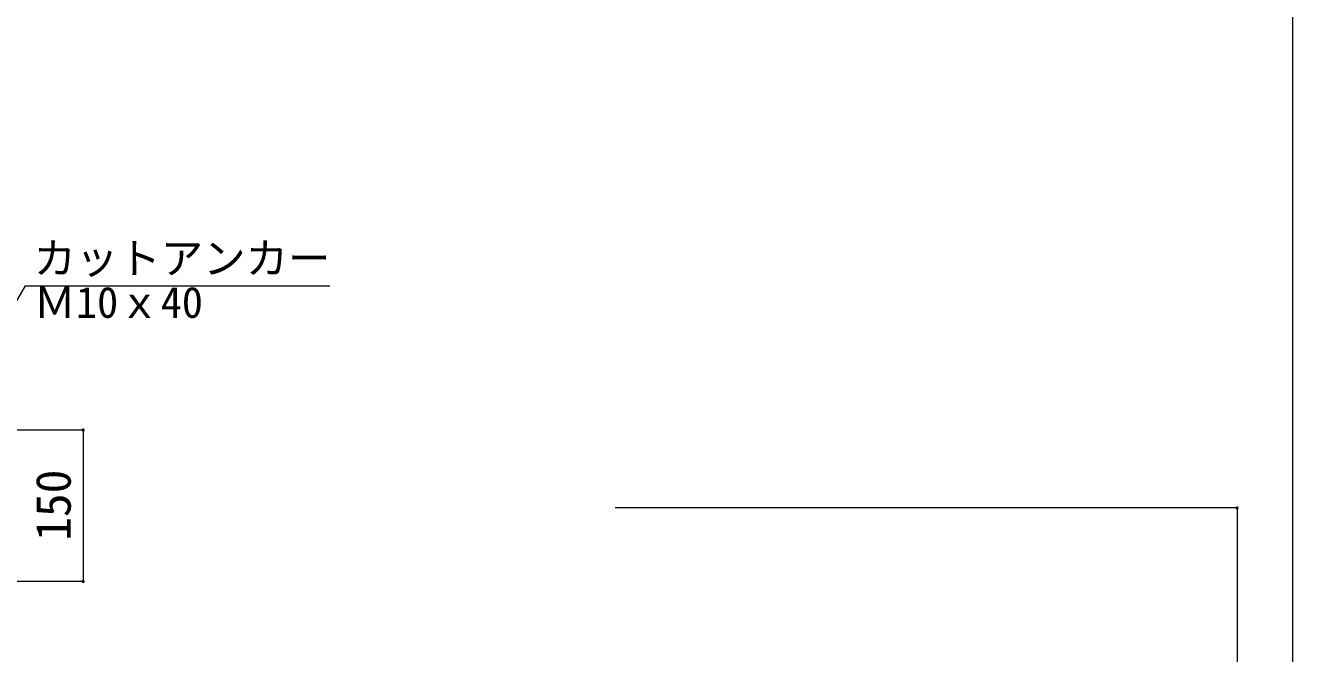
# Model space of a CAD drawing. Units: millimetres, scale not verified. Extents: x -10000 to 10000, y -6924 to 6926.
# Drawn here: x 3313 to 6450, y 1230 to 2786 of the extents above; entities that cross this region are included whole.
import ezdxf
from ezdxf.enums import TextEntityAlignment as Align

# ---------------------------------------------------------------- set-up
doc = ezdxf.new("R2010")
doc.units = ezdxf.units.MM
doc.header["$LTSCALE"] = 50
for name, color, linetype, lineweight in [('0-0_8図面枠', 5, 'Continuous', 9), ('0-A_1-8', 7, 'Continuous', 9), ('0-C_1-7', 7, 'Continuous', 9), ('1-8_2-E', 6, 'Continuous', 9), ('1-B_2-8', 3, 'Continuous', 9), ('1-C_2-7', 7, 'Continuous', 9)]:
    doc.layers.add(name, color=color, linetype=linetype, lineweight=lineweight)
doc.styles.add('ＭＳ ゴシック', font='')
doc.styles.get('ＭＳ ゴシック').set_extended_font_data('MS Gothic')

msp = doc.modelspace()

# ---------------------------------------------------------------- linework, layer by layer
at = {"layer": '0-0_8図面枠'}
msp.add_line((6449.52, 6925.95), (6449.52, -6924.05), dxfattribs=at)
at = {"layer": '1-8_2-E', "color": 3}
msp.add_line((3455.91, 1784.17), (3455.91, 1409.17), dxfattribs=at)
at = {"layer": '1-B_2-8'}
for p, q in [((3118.3, 1804.13), (3313.1, 2141.53)), ((3313.1, 2141.53), (4066.82, 2141.53))]:
    msp.add_line(p, q, dxfattribs=at)
at = {"layer": '1-C_2-7', "color": 3}
for p, q in [((3455.91, 1784.17), (3179.51, 1784.17)), ((6312.03, 1591.2), (4772.71, 1591.2)), ((6312.03, 1591.2), (6312.03, -342.39)), ((3455.91, 1409.17), (3179.51, 1409.17))]:
    msp.add_line(p, q, dxfattribs=at)
at = {"layer": '1-C_2-7'}
for points in [[(3455.91, 1784.17), (3453.98, 1787.68), (3454.43, 1787.89)], [(3455.91, 1784.17), (3454.43, 1787.89), (3454.91, 1788.05)], [(3455.91, 1784.17), (3454.91, 1788.05), (3455.4, 1788.14)], [(3455.91, 1784.17), (3455.4, 1788.14), (3455.91, 1788.17)], [(3455.91, 1784.17), (3455.91, 1788.17), (3456.16, 1788.16)], [(3455.91, 1784.17), (3456.16, 1788.16), (3456.66, 1788.1)], [(3455.91, 1784.17), (3456.66, 1788.1), (3457.14, 1787.98)], [(3455.91, 1784.17), (3457.14, 1787.98), (3457.61, 1787.79)], [(3451.91, 1784.17), (3453.98, 1787.68), (3455.91, 1784.17)], [(3451.91, 1784.17), (3453.55, 1787.41), (3453.98, 1787.68)], [(3451.91, 1784.17), (3453.17, 1787.09), (3453.55, 1787.41)], [(3451.91, 1784.17), (3452.82, 1786.72), (3453.17, 1787.09)], [(3451.91, 1784.17), (3452.53, 1786.32), (3452.82, 1786.72)], [(3451.91, 1784.17), (3452.29, 1785.88), (3452.53, 1786.32)], [(3451.91, 1784.17), (3452.1, 1785.41), (3452.29, 1785.88)], [(3451.91, 1784.17), (3451.98, 1784.92), (3452.1, 1785.41)], [(3451.91, 1784.17), (3451.91, 1784.42), (3451.98, 1784.92)], [(3455.91, 1780.17), (3451.91, 1784.17), (3455.91, 1784.17)], [(3455.65, 1780.18), (3451.91, 1784.17), (3455.91, 1780.17)], [(3455.16, 1780.24), (3451.91, 1784.17), (3455.65, 1780.18)], [(3454.67, 1780.37), (3451.91, 1784.17), (3455.16, 1780.24)], [(3454.2, 1780.55), (3451.91, 1784.17), (3454.67, 1780.37)], [(3453.76, 1780.8), (3451.91, 1784.17), (3454.2, 1780.55)], [(3453.36, 1781.09), (3451.91, 1784.17), (3453.76, 1780.8)], [(3453.36, 1781.09), (3451.94, 1783.67), (3451.91, 1784.17)], [(3452.99, 1781.43), (3451.94, 1783.67), (3453.36, 1781.09)], [(3452.99, 1781.43), (3452.03, 1783.18), (3451.94, 1783.67)], [(3452.67, 1781.82), (3452.03, 1783.18), (3452.99, 1781.43)], [(3452.67, 1781.82), (3452.19, 1782.7), (3452.03, 1783.18)], [(3452.4, 1782.25), (3452.19, 1782.7), (3452.67, 1781.82)], [(3455.91, 1784.17), (3457.61, 1787.79), (3458.05, 1787.55)], [(3455.91, 1784.17), (3458.05, 1787.55), (3459.91, 1784.17)], [(3459.9, 1783.92), (3455.91, 1784.17), (3459.91, 1784.17)], [(3459.84, 1783.42), (3455.91, 1784.17), (3459.9, 1783.92)], [(3459.71, 1782.94), (3455.91, 1784.17), (3459.84, 1783.42)], [(3459.53, 1782.47), (3455.91, 1784.17), (3459.71, 1782.94)], [(3459.28, 1782.03), (3455.91, 1784.17), (3459.53, 1782.47)], [(3458.99, 1781.62), (3455.91, 1784.17), (3459.28, 1782.03)], [(3458.64, 1781.26), (3455.91, 1784.17), (3458.99, 1781.62)], [(3458.26, 1780.94), (3455.91, 1784.17), (3458.64, 1781.26)], [(3457.83, 1780.67), (3455.91, 1784.17), (3458.26, 1780.94)], [(3457.38, 1780.45), (3455.91, 1784.17), (3457.83, 1780.67)], [(3457.38, 1780.45), (3455.91, 1780.17), (3455.91, 1784.17)], [(3456.9, 1780.3), (3455.91, 1780.17), (3457.38, 1780.45)], [(3456.41, 1780.2), (3455.91, 1780.17), (3456.9, 1780.3)], [(3459.91, 1784.17), (3458.05, 1787.55), (3458.46, 1787.25)], [(3459.87, 1784.67), (3458.46, 1787.25), (3458.82, 1786.91)], [(3459.91, 1784.17), (3458.46, 1787.25), (3459.87, 1784.67)], [(3459.78, 1785.17), (3458.82, 1786.91), (3459.14, 1786.52)], [(3459.87, 1784.67), (3458.82, 1786.91), (3459.78, 1785.17)], [(3459.63, 1785.64), (3459.14, 1786.52), (3459.41, 1786.1)], [(3459.78, 1785.17), (3459.14, 1786.52), (3459.63, 1785.64)], [(6308.03, 1591.2), (6311.04, 1595.07), (6312.03, 1591.2)], [(6308.03, 1591.2), (6310.56, 1594.92), (6311.04, 1595.07)], [(6308.03, 1591.2), (6310.1, 1594.7), (6310.56, 1594.92)], [(6308.03, 1591.2), (6309.68, 1594.43), (6310.1, 1594.7)], [(6308.03, 1591.2), (6309.29, 1594.11), (6309.68, 1594.43)], [(6308.03, 1591.2), (6308.95, 1593.75), (6309.29, 1594.11)], [(6308.03, 1591.2), (6308.65, 1593.34), (6308.95, 1593.75)], [(6308.03, 1591.2), (6308.41, 1592.9), (6308.65, 1593.34)], [(6308.03, 1591.2), (6308.23, 1592.43), (6308.41, 1592.9)], [(6308.03, 1591.2), (6308.1, 1591.95), (6308.23, 1592.43)], [(6308.03, 1591.2), (6308.04, 1591.45), (6308.1, 1591.95)], [(6312.03, 1587.2), (6308.03, 1591.2), (6312.03, 1591.2)], [(6311.78, 1587.21), (6308.03, 1591.2), (6312.03, 1587.2)], [(6311.28, 1587.27), (6308.03, 1591.2), (6311.78, 1587.21)], [(6310.79, 1587.39), (6308.03, 1591.2), (6311.28, 1587.27)], [(6310.33, 1587.58), (6308.03, 1591.2), (6310.79, 1587.39)], [(6309.89, 1587.82), (6308.03, 1591.2), (6310.33, 1587.58)], [(6309.48, 1588.12), (6308.03, 1591.2), (6309.89, 1587.82)], [(6309.11, 1588.46), (6308.03, 1591.2), (6309.48, 1588.12)], [(6308.79, 1588.85), (6308.03, 1591.2), (6309.11, 1588.46)], [(6308.52, 1589.27), (6308.03, 1591.2), (6308.79, 1588.85)], [(6308.31, 1589.72), (6308.03, 1591.2), (6308.52, 1589.27)], [(6308.31, 1589.72), (6308.06, 1590.7), (6308.03, 1591.2)], [(6308.16, 1590.2), (6308.06, 1590.7), (6308.31, 1589.72)], [(6312.03, 1591.2), (6311.04, 1595.07), (6311.53, 1595.17)], [(6312.03, 1591.2), (6311.53, 1595.17), (6312.03, 1595.2)], [(6312.03, 1591.2), (6312.03, 1595.2), (6312.28, 1595.19)], [(6312.03, 1591.2), (6312.28, 1595.19), (6312.78, 1595.13)], [(6312.03, 1591.2), (6312.78, 1595.13), (6313.27, 1595)], [(6312.03, 1591.2), (6313.27, 1595), (6313.73, 1594.82)], [(6312.03, 1591.2), (6313.73, 1594.82), (6314.17, 1594.57)], [(6312.03, 1591.2), (6314.17, 1594.57), (6314.58, 1594.28)], [(6312.03, 1591.2), (6314.58, 1594.28), (6314.95, 1593.94)], [(6312.03, 1591.2), (6314.95, 1593.94), (6315.27, 1593.55)], [(6312.03, 1591.2), (6315.27, 1593.55), (6315.54, 1593.12)], [(6312.03, 1591.2), (6315.54, 1593.12), (6316.03, 1591.2)], [(6316.02, 1590.95), (6312.03, 1591.2), (6316.03, 1591.2)], [(6315.96, 1590.45), (6312.03, 1591.2), (6316.02, 1590.95)], [(6315.83, 1589.96), (6312.03, 1591.2), (6315.96, 1590.45)], [(6315.65, 1589.49), (6312.03, 1591.2), (6315.83, 1589.96)], [(6315.41, 1589.05), (6312.03, 1591.2), (6315.65, 1589.49)], [(6315.11, 1588.65), (6312.03, 1591.2), (6315.41, 1589.05)], [(6314.77, 1588.28), (6312.03, 1591.2), (6315.11, 1588.65)], [(6314.38, 1587.96), (6312.03, 1591.2), (6314.77, 1588.28)], [(6313.96, 1587.69), (6312.03, 1591.2), (6314.38, 1587.96)], [(6313.5, 1587.48), (6312.03, 1591.2), (6313.96, 1587.69)], [(6313.02, 1587.32), (6312.03, 1591.2), (6313.5, 1587.48)], [(6312.53, 1587.23), (6312.03, 1591.2), (6313.02, 1587.32)], [(6312.53, 1587.23), (6312.03, 1587.2), (6312.03, 1591.2)], [(6316.03, 1591.2), (6315.54, 1593.12), (6315.75, 1592.67)], [(6316, 1591.7), (6315.75, 1592.67), (6315.9, 1592.19)], [(6316.03, 1591.2), (6315.75, 1592.67), (6316, 1591.7)], [(3451.91, 1409.17), (3453.98, 1412.68), (3455.91, 1409.17)], [(3451.91, 1409.17), (3453.55, 1412.41), (3453.98, 1412.68)], [(3451.91, 1409.17), (3453.17, 1412.09), (3453.55, 1412.41)], [(3451.91, 1409.17), (3452.82, 1411.72), (3453.17, 1412.09)], [(3451.91, 1409.17), (3452.53, 1411.32), (3452.82, 1411.72)], [(3455.91, 1409.17), (3453.98, 1412.68), (3454.43, 1412.89)], [(3455.91, 1409.17), (3454.43, 1412.89), (3454.91, 1413.05)], [(3455.91, 1409.17), (3454.91, 1413.05), (3455.4, 1413.14)], [(3455.91, 1409.17), (3455.4, 1413.14), (3455.91, 1413.17)], [(3455.91, 1409.17), (3455.91, 1413.17), (3456.16, 1413.16)], [(3455.91, 1409.17), (3456.16, 1413.16), (3456.66, 1413.1)], [(3455.91, 1409.17), (3456.66, 1413.1), (3457.14, 1412.98)], [(3455.91, 1409.17), (3457.14, 1412.98), (3457.61, 1412.79)], [(3455.91, 1409.17), (3457.61, 1412.79), (3458.05, 1412.55)], [(3455.91, 1409.17), (3458.05, 1412.55), (3458.46, 1412.25)], [(3455.91, 1409.17), (3458.46, 1412.25), (3459.91, 1409.17)], [(3459.91, 1409.17), (3458.46, 1412.25), (3458.82, 1411.91)], [(3459.87, 1409.67), (3458.82, 1411.91), (3459.14, 1411.52)], [(3459.91, 1409.17), (3458.82, 1411.91), (3459.87, 1409.67)], [(3459.78, 1410.17), (3459.14, 1411.52), (3459.41, 1411.1)], [(3459.87, 1409.67), (3459.14, 1411.52), (3459.78, 1410.17)], [(3451.91, 1409.17), (3452.29, 1410.88), (3452.53, 1411.32)], [(3451.91, 1409.17), (3452.1, 1410.41), (3452.29, 1410.88)], [(3451.91, 1409.17), (3451.98, 1409.92), (3452.1, 1410.41)], [(3451.91, 1409.17), (3451.91, 1409.42), (3451.98, 1409.92)], [(3455.91, 1405.17), (3451.91, 1409.17), (3455.91, 1409.17)], [(3455.65, 1405.18), (3451.91, 1409.17), (3455.91, 1405.17)], [(3455.16, 1405.24), (3451.91, 1409.17), (3455.65, 1405.18)], [(3454.67, 1405.37), (3451.91, 1409.17), (3455.16, 1405.24)], [(3454.2, 1405.55), (3451.91, 1409.17), (3454.67, 1405.37)], [(3453.76, 1405.8), (3451.91, 1409.17), (3454.2, 1405.55)], [(3453.36, 1406.09), (3451.91, 1409.17), (3453.76, 1405.8)], [(3452.99, 1406.43), (3451.91, 1409.17), (3453.36, 1406.09)], [(3452.99, 1406.43), (3451.94, 1408.67), (3451.91, 1409.17)], [(3452.67, 1406.82), (3451.94, 1408.67), (3452.99, 1406.43)], [(3452.67, 1406.82), (3452.03, 1408.18), (3451.94, 1408.67)], [(3452.4, 1407.25), (3452.03, 1408.18), (3452.67, 1406.82)], [(3452.4, 1407.25), (3452.19, 1407.7), (3452.03, 1408.18)], [(3459.9, 1408.92), (3455.91, 1409.17), (3459.91, 1409.17)], [(3459.84, 1408.42), (3455.91, 1409.17), (3459.9, 1408.92)], [(3459.71, 1407.94), (3455.91, 1409.17), (3459.84, 1408.42)], [(3459.53, 1407.47), (3455.91, 1409.17), (3459.71, 1407.94)], [(3459.28, 1407.03), (3455.91, 1409.17), (3459.53, 1407.47)], [(3458.99, 1406.62), (3455.91, 1409.17), (3459.28, 1407.03)], [(3458.64, 1406.26), (3455.91, 1409.17), (3458.99, 1406.62)], [(3458.26, 1405.94), (3455.91, 1409.17), (3458.64, 1406.26)], [(3457.83, 1405.67), (3455.91, 1409.17), (3458.26, 1405.94)], [(3457.38, 1405.45), (3455.91, 1409.17), (3457.83, 1405.67)], [(3457.38, 1405.45), (3455.91, 1405.17), (3455.91, 1409.17)], [(3456.9, 1405.3), (3455.91, 1405.17), (3457.38, 1405.45)], [(3456.41, 1405.2), (3455.91, 1405.17), (3456.9, 1405.3)], [(3459.78, 1410.17), (3459.41, 1411.1), (3459.63, 1410.64)]]:
    msp.add_solid(points, dxfattribs=at)

# ---------------------------------------------------------------- texts
at = {"layer": '0-A_1-8', "color": 4, "style": 'ＭＳ ゴシック'}
for s, p in [('カットアンカー', (3333.1, 2148.01)), ('Ｍ10ｘ40', (3333.1, 2038.87))]:
    msp.add_text(s, height=76.98, dxfattribs=at).set_placement(p, align=Align.BOTTOM_LEFT)
at = {"layer": '0-C_1-7', "color": 4, "style": 'ＭＳ ゴシック'}
msp.add_text('150', height=86.51, rotation=90, dxfattribs=at).set_placement((3451.28, 1509.67), align=Align.BOTTOM_LEFT)

doc.saveas('drawing.dxf')
